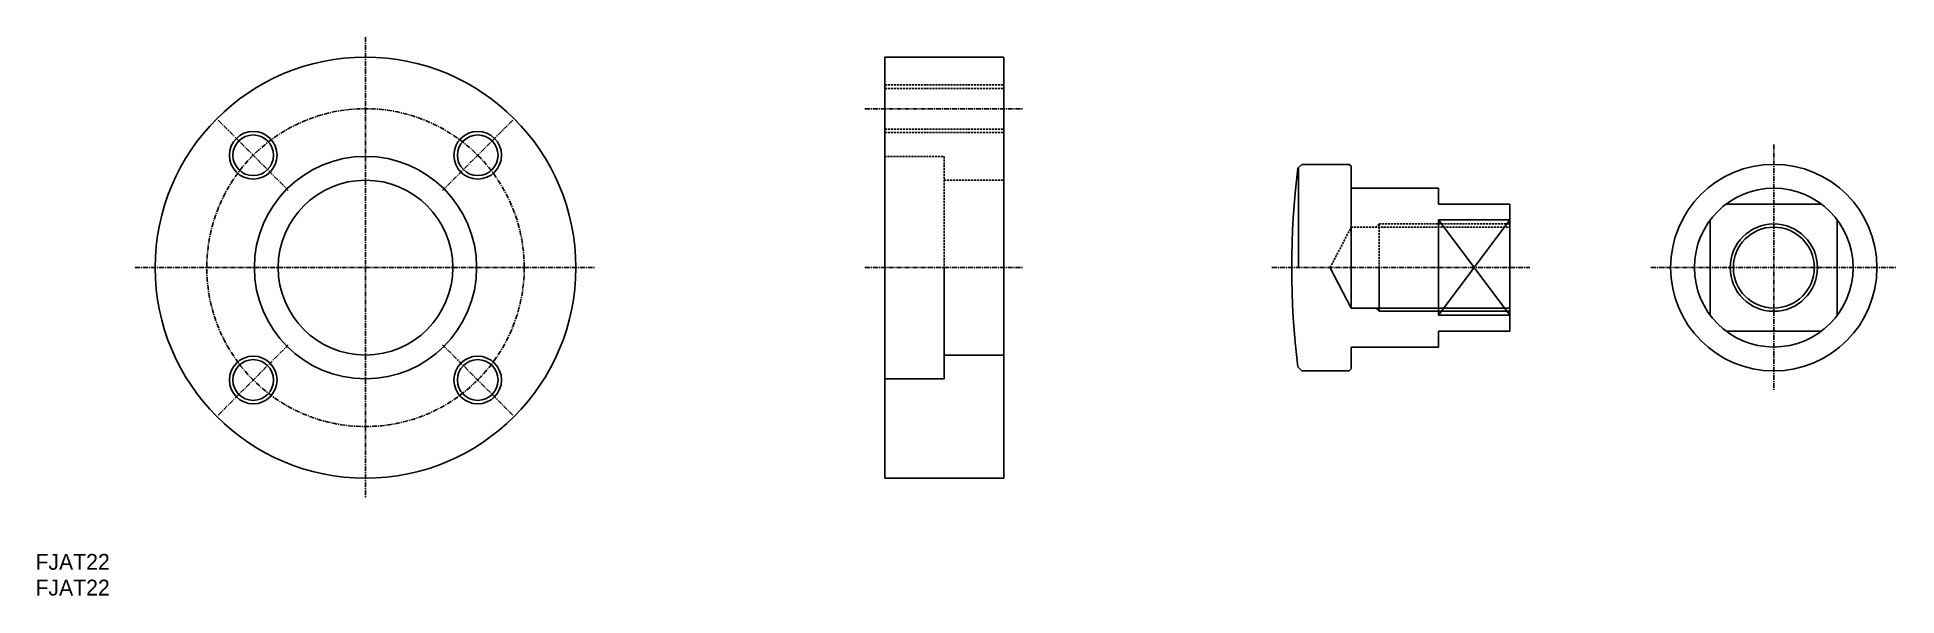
# Model space of a CAD drawing. Extents: x 0 to 469, y 0 to 141.
import ezdxf

# ---------------------------------------------------------------- set-up
doc = ezdxf.new("R2010")
doc.units = 0
doc.linetypes.add('CENTER', pattern=[2, 1.25, -0.25, 0.25, -0.25])
doc.linetypes.add('DASHED', pattern=[0.75, 0.5, -0.25])
doc.layers.get('0').update_dxf_attribs({"linetype": 'CONTINUOUS'})
doc.layers.add('CENTER', color=1, linetype='CENTER')

msp = doc.modelspace()

# ---------------------------------------------------------------- linework, layer by layer
at = {"color": 7, "linetype": 'CONTINUOUS'}
for p, q in [((214.01, 135.55), (214.01, 29.55)), ((214.01, 135.55), (244.01, 135.55)), ((244.01, 135.55), (244.01, 29.55)), ((318.16, 107.55), (319.16, 108.55)), ((319.16, 108.55), (331.09, 108.55)), ((331.09, 108.55), (331.59, 108.05)), ((331.59, 108.05), (331.59, 82.55)), ((318.29, 82.55), (318.29, 107.67)), ((331.79, 102.55), (353.59, 102.55)), ((353.59, 102.55), (353.59, 98.55)), ((353.59, 98.55), (371.59, 98.55)), ((371.59, 98.55), (371.59, 66.55)), ((426.07, 98.55), (450.07, 98.55)), ((371.59, 94.55), (353.59, 94.55)), ((353.59, 94.55), (353.59, 70.55)), ((353.59, 94.55), (371.59, 70.55)), ((353.59, 70.55), (371.59, 94.55)), ((422.07, 70.55), (422.07, 94.55)), ((454.07, 70.55), (454.07, 94.55)), ((331.59, 92.8), (331.59, 82.58)), ((229.01, 82.55), (229.01, 54.55)), ((326.25, 82.48), (331.56, 72.36)), ((331.59, 82.58), (331.59, 72.36)), ((338.59, 82.58), (338.59, 71.55)), ((353.59, 82.55), (353.59, 71.55)), ((331.56, 72.36), (371.59, 72.36)), ((371.59, 70.55), (353.59, 70.55)), ((353.59, 66.55), (371.59, 66.55)), ((353.59, 66.55), (353.59, 62.55)), ((426.07, 66.55), (450.07, 66.55)), ((331.59, 62.35), (331.59, 57.05)), ((331.79, 62.55), (353.59, 62.55)), ((229.01, 60.55), (244.01, 60.55)), ((318.16, 57.55), (319.16, 56.55)), ((319.16, 56.55), (331.09, 56.55)), ((331.09, 56.55), (331.59, 57.05)), ((214.01, 54.55), (229.01, 54.55)), ((214.01, 29.55), (244.01, 29.55))]:
    msp.add_line(p, q, dxfattribs=at)
at = {"color": 3, "linetype": 'DASHED'}
for p, q in [((214.09, 128.55), (244.01, 128.55)), ((214.09, 127.67), (244.01, 127.67)), ((214.09, 117.42), (244.01, 117.42)), ((214.09, 116.55), (244.01, 116.55)), ((214.01, 110.55), (229.01, 110.55)), ((229.01, 110.55), (229.01, 82.55)), ((229.01, 104.55), (244.01, 104.55)), ((326.25, 82.55), (331.59, 92.73)), ((331.59, 92.83), (331.59, 82.58)), ((331.59, 92.73), (371.59, 92.73)), ((337.78, 92.73), (338.59, 93.55)), ((338.59, 93.55), (338.59, 82.55)), ((338.59, 93.55), (371.59, 93.55))]:
    msp.add_line(p, q, dxfattribs=at)
for p, q in [((214.01, 109.05), (214.01, 109.05)), ((214.01, 82.55), (214.01, 82.55))]:
    msp.add_line(p, q)
at = {"color": 3}
for p, q in [((337.78, 72.36), (338.59, 71.55)), ((338.59, 71.55), (371.59, 71.55))]:
    msp.add_line(p, q, dxfattribs=at)
at = {"color": 7, "linetype": 'CONTINUOUS'}
for centre, radius in [((83.17, 82.55), 53), ((54.88, 110.83), 5.12), ((111.45, 110.83), 5.12), ((83.17, 82.55), 28), ((438.07, 82.55), 26), ((83.17, 82.55), 22), ((438.07, 82.55), 20), ((438.07, 82.55), 10.19), ((54.88, 54.26), 5.12), ((111.45, 54.26), 5.12)]:
    msp.add_circle(centre, radius, dxfattribs=at)
at = {"color": 3, "linetype": 'CONTINUOUS'}
for centre in [(54.88, 110.83), (111.45, 110.83), (54.88, 54.26), (111.45, 54.26)]:
    msp.add_circle(centre, 6, dxfattribs=at)
at = {"color": 3}
msp.add_circle((438.07, 82.55), 11, dxfattribs=at)
at = {"color": 7, "linetype": 'CONTINUOUS'}
for centre, radius, start, end in [((516.59, 82.55), 200, 172.8192, 187.1808), ((331.79, 102.75), 0.2, 180, 270), ((331.79, 62.35), 0.2, 90, 180)]:
    msp.add_arc(centre, radius, start, end, dxfattribs=at)
at = {"layer": 'CENTER', "color": 1, "linetype": 'CENTER'}
for p, q in [((83.17, 140.55), (83.17, 24.55)), ((209.01, 122.55), (249.01, 122.55)), ((46.05, 119.67), (63.72, 101.99)), ((120.29, 119.67), (102.61, 101.99)), ((438.07, 113.55), (438.07, 51.55)), ((25.17, 82.55), (141.17, 82.55)), ((209.01, 82.55), (249.01, 82.55)), ((311.59, 82.55), (376.59, 82.55)), ((407.07, 82.55), (469.07, 82.55)), ((46.05, 45.42), (63.72, 63.1)), ((120.29, 45.42), (102.61, 63.1))]:
    msp.add_line(p, q, dxfattribs=at)
msp.add_circle((83.17, 82.55), 40, dxfattribs=at)

# ---------------------------------------------------------------- texts
for p in [(0, 6.48), (0, 0)]:
    msp.add_text('FJAT22', height=4).set_placement(p)

doc.saveas('drawing.dxf')
